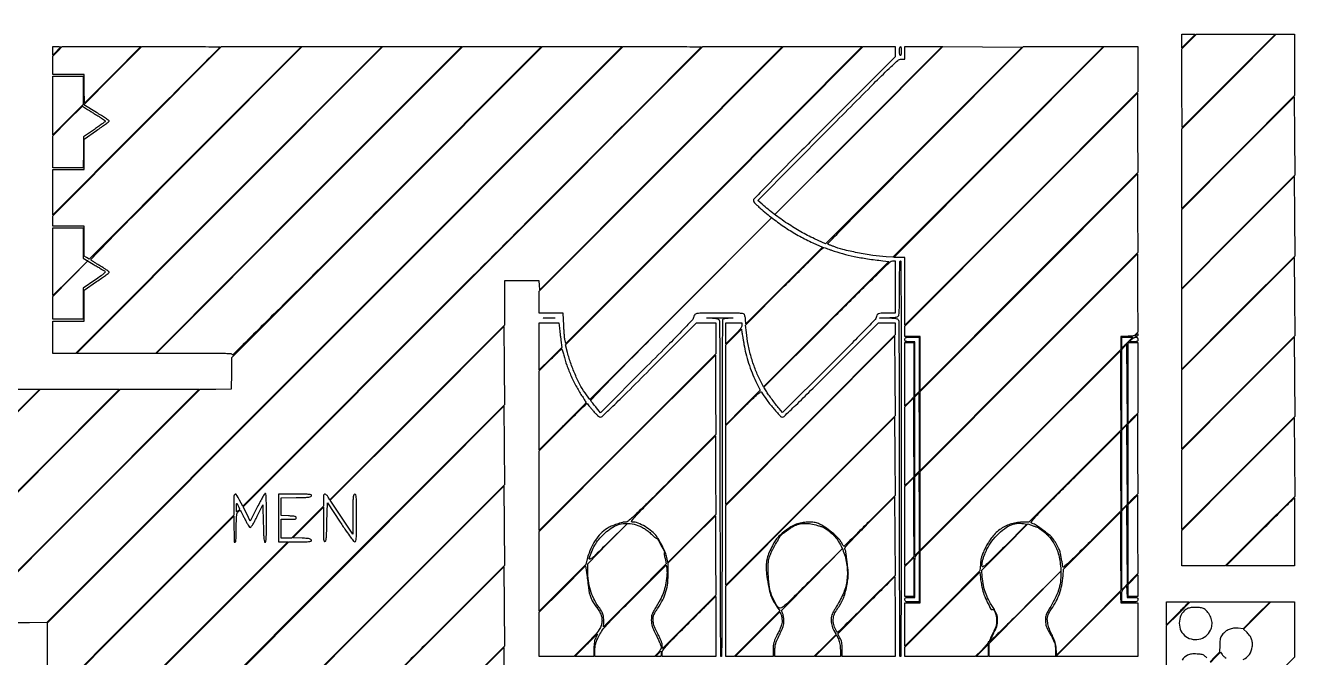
# Model space of a CAD drawing. Extents: x 0 to 1066, y 0 to 761.
# Drawn here: x 656.9 to 777.3, y 435.3 to 494.9 of the extents above; entities that cross this region are included whole.
import ezdxf

# ---------------------------------------------------------------- set-up
doc = ezdxf.new("R2010")
doc.units = 0
doc.header["$MEASUREMENT"] = 0

msp = doc.modelspace()

# ---------------------------------------------------------------- linework, layer by layer
for points in [[(183.390323, 95.266879, 0.000001), (192.989143, 95.254457, 0.000118)], [(329.859243, 95.267872, -0.000023), (352.558836, 95.240684, -0.000004), (375.624384, 95.211821, -0.198594)], [(479.458836, 95.240684, -0.000004), (502.524384, 95.211821, -0.198594)], [(733.258836, 95.240684, -0.000004), (756.324384, 95.211821, -0.198594)], [(289.192229, 95.24091, -0.000004), (312.172908, 95.212432, -0.198597)], [(416.092229, 95.24091, -0.000004), (439.072908, 95.212432, -0.198597)], [(542.992229, 95.24091, -0.000004), (565.972908, 95.212432, -0.198597)], [(606.442229, 95.24091, -0.000004), (629.422908, 95.212432, -0.198597)], [(669.892229, 95.24091, -0.000004), (692.872908, 95.212432, -0.198597)], [(658.9494, 430.995005), (667.745364, 439.790664), (676.541328, 448.586323), (676.564914, 447.362212, 0.002617), (676.593916, 446.178633, 0.583951), (676.674091, 446.136485, 0.247669), (676.75424, 446.27905, 0.002395), (676.780892, 447.501586, -0.002885), (676.799258, 448.307751, -0.024194), (676.827244, 448.670832, -0.057863), (676.878429, 448.879178, -0.120258), (676.97176, 449.016817, -0.01967), (677.038343, 449.072471, -0.031722), (677.099586, 449.113785, -0.033432), (677.14937, 449.13865, -0.315505), (677.17145, 449.133831, -0.066119), (677.191989, 449.104609, -0.000668), (677.309008, 448.879428, -0.00216), (677.442484, 448.618993, -0.001398), (677.59478, 448.31655, 0.010682), (677.761353, 448.000504, 0.019533), (677.912508, 447.751445, 0.016714), (678.04237, 447.568758, 0.233986), (678.112578, 447.534, 0.247915), (678.186948, 447.57329, 0.011462), (678.347719, 447.820937, 0.015319), (678.540477, 448.155842, 0.007415), (678.767379, 448.595119), (679.2957, 449.656237), (679.338, 447.897169, 0.002202), (679.365594, 446.9274, 0.015762), (679.395756, 446.459478, 0.027288), (679.435654, 446.196299, 0.355363), (679.5072, 446.1381, 0.375841), (679.579924, 446.201757, 0.019276), (679.611771, 446.538775, 0.012366), (679.630113, 447.131407, 0.001553), (679.6341, 448.41525, 0.002127), (679.629355, 449.530721, 0.008929), (679.611683, 450.20079, 0.006384), (679.585652, 450.657047, 0.303671), (679.53182, 450.726493, 0.345521), (679.469015, 450.704021, 0.006545), (679.275701, 450.387825, 0.012023), (679.044652, 449.976316, 0.005821), (678.768036, 449.439646), (678.106531, 448.118706), (677.773367, 448.802043), (677.440202, 449.485379), (699.137189, 471.182489), (720.834176, 492.8796), (724.598821, 492.8796), (728.363466, 492.8796), (716.900283, 481.41543), (705.4371, 469.95126), (705.411529, 470.37513), (705.385958, 470.799), (703.740679, 470.799), (702.0954, 470.799), (702.0954, 468.704987), (702.0954, 466.610975), (693.857701, 458.3736), (685.620001, 450.136226), (685.46406, 450.400213, 0.038977), (685.393239, 450.501224, 0.042784), (685.309582, 450.586654, 0.047156), (685.226044, 450.645806, 0.131217), (685.15716, 450.6642, 0.175455), (685.079402, 450.636047, 0.155545), (685.03295, 450.563164, 0.057097), (685.011096, 450.413241, 0.007668), (685.0062, 450.094008), (685.0062, 449.523816), (683.505431, 448.021308), (682.004663, 446.5188), (681.517331, 446.5188), (681.03, 446.5188), (681.03, 447.4071), (681.03, 448.2954), (681.755303, 448.2954, 0.00493), (682.177077, 448.299559, 0.047429), (682.355174, 448.320042, 0.166857), (682.432113, 448.366158, 0.225974), (682.452318, 448.44345, 0.188827), (682.403786, 448.520507, 0.100796), (682.300125, 448.568622, 0.042748), (682.107189, 448.597428, 0.006882), (681.727014, 448.616071), (681.03, 448.640643), (681.03, 449.481176), (681.03, 450.321709), (682.44597, 450.344904, 0.002473), (683.276781, 450.362625, 0.022938), (683.635054, 450.388516, 0.059706), (683.820324, 450.43332, 0.261879), (683.890373, 450.51615, 0.356926), (683.845714, 450.598697, 0.073518), (683.672875, 450.64144, 0.02204), (683.301573, 450.660613, 0.00188), (682.347503, 450.6642), (680.7762, 450.6642), (680.7762, 448.4223), (680.7762, 446.1804), (681.220183, 446.1804), (681.664166, 446.1804), (673.6275, 438.1434), (665.590834, 430.1064)], [(665.675434, 430.1064), (673.7121, 438.1434), (681.748766, 446.1804), (682.833786, 446.1804, 0.002932), (683.481834, 446.1842, 0.031877), (683.742208, 446.203885, 0.116545), (683.857912, 446.248927, 0.297351), (683.890551, 446.32845, 0.211487), (683.835744, 446.407639, 0.085006), (683.710754, 446.457409, 0.035032), (683.475478, 446.490399, 0.005141), (682.994602, 446.5188), (682.126907, 446.5611), (683.566554, 447.998367), (685.0062, 449.435633), (685.0062, 447.801813, 0.001796), (685.009769, 446.808411, 0.021197), (685.028899, 446.422844, 0.069568), (685.071332, 446.242324, 0.362384), (685.15425, 446.196412, 0.283243), (685.239755, 446.274748, 0.043503), (685.28529, 446.511329, 0.018108), (685.315586, 446.962928, 0.00185), (685.3446, 448.034408), (685.3869, 449.843985), (686.605219, 448.012192, 0.00338), (687.176085, 447.166329, 0.010846), (687.572218, 446.613937, 0.008518), (687.867378, 446.234296, 0.22701), (687.979969, 446.1804, 0.340438), (688.071829, 446.251144, 0.047187), (688.113774, 446.504663, 0.016202), (688.132991, 447.020138, 0.001216), (688.1364, 448.4223, 0.001104), (688.133196, 449.872973, 0.01773), (688.113654, 450.362812, 0.062704), (688.066931, 450.592626, 0.3217), (687.9672, 450.6642, 0.300391), (687.869323, 450.599565, 0.078629), (687.821051, 450.4078, 0.021059), (687.801291, 449.99254, 0.001359), (687.798, 448.782199), (687.798, 446.900197), (686.731697, 448.498283), (685.665394, 450.096368), (693.859247, 458.290576), (702.0531, 466.484784), (702.075154, 462.784338), (702.097208, 459.083893), (687.608647, 444.595146), (673.120085, 430.1064)], [(654.465244, 460.5624), (658.230104, 460.5624), (644.567302, 446.898193, -0.000286)], [(375.865972, 145.56135, -0.000139), (375.849221, 127.376659, -0.000232), (375.823742, 112.056445, -0.000003), (375.794083, 98.149601, -0.198357)], [(764.6148, 432.5598), (764.6148, 435.413916), (764.6148, 438.268032), (765.734575, 439.390116), (766.854349, 440.5122), (770.619167, 440.5122), (774.383984, 440.5122), (773.116042, 439.241643), (771.8481, 437.971087), (771.36731, 438.02523, 0.061067), (770.937197, 438.020998, 0.066394), (770.533583, 437.911717, 0.066946), (770.175463, 437.701551, 0.063752), (769.87885, 437.401159, 0.036308), (769.753938, 437.210151, 0.066115), (769.685856, 437.036952, 0.046525), (769.652289, 436.814117, 0.010425), (769.63857, 436.429791), (769.628641, 435.760343), (769.187122, 435.313272), (768.745604, 434.8662)], [(771.857674, 435.067823, 0.121882), (772.435781, 435.558742, 0.127261), (772.706638, 436.25491, 0.047107), (772.71605, 436.651268, 0.06801), (772.644363, 436.993958, 0.06791), (772.483253, 437.305214, 0.04681), (772.225082, 437.607527), (771.891633, 437.93115), (773.180143, 439.221675), (774.468653, 440.5122), (775.590626, 440.5122), (776.7126, 440.5122), (776.7126, 437.911167), (776.7126, 435.310135), (773.561673, 432.158367)], [(768.769831, 434.8017), (769.247788, 435.287109), (769.725744, 435.772519), (769.875057, 435.536695, 0.05129), (769.95748, 435.432001, 0.02261), (770.085815, 435.31096, 0.022094), (770.234659, 435.193819, 0.027645)], [(768.423634, 435.211368, 0.021399), (768.214774, 435.4169, 0.08557), (768.063654, 435.512458, 0.071902), (767.876541, 435.56015, 0.012393), (767.510835, 435.589922, 0.014488), (767.210715, 435.598168, 0.031421), (766.980602, 435.583346, 0.038846), (766.787847, 435.543308, 0.040175), (766.605854, 435.474231, 0.138409), (766.092686, 435.025838, 0.110842)]]:
    msp.add_lwpolyline(points, format="xyb")
for points in [[(409.06215, 749.15415), (40.8618, 749.132981), (40.8618, 380.65769), (40.8618, 12.1824), (501.2973, 12.1824), (961.7328, 12.1824), (961.7328, 380.646631), (961.7328, 749.110861), (961.41555, 749.1633, 0.040886), (961.153339, 749.184871, 0.000002), (934.190609, 749.194398, 0.000089), (904.448031, 749.199508, 0.000054), (869.1804, 749.195529, -0.000029), (813.61687, 749.186499, -0.000004), (696.10453, 749.175037, -0.000004), (556.774728, 749.163736, -0.000004)], [(767.322, 494.040733, -0.194612), (767.315573, 494.024846, -0.000446), (767.135616, 493.83916, -0.002803), (766.930757, 493.630509, -0.001728), (766.6875, 493.3872), (766.053, 492.756935), (766.053, 493.410467), (766.053, 494.064), (766.6875, 494.064, -0.003437), (766.930797, 494.062328, -0.005727), (767.135616, 494.057165, -0.001316), (767.312925, 494.050196, -0.401989)], [(720.7074, 492.858388, -0.198785), (720.701222, 492.843462), (714.349073, 486.485117, -0.000077), (707.361929, 479.493306, -0.000046), (699.062033, 471.191933), (677.416666, 449.54669), (677.104193, 450.105445, 0.015773), (676.790105, 450.627707, 0.440729), (676.649903, 450.651423, 0.222821), (676.558698, 450.47172, 0.007794), (676.5462, 449.669997), (676.5462, 448.675795), (667.7478, 439.8777), (658.9494, 431.079605), (658.9494, 434.801803), (658.9494, 438.524001), (686.127101, 465.701801), (713.304801, 492.8796), (717.006101, 492.8796, -0.000537), (718.425367, 492.878076, -0.000896), (719.620143, 492.873369, -0.000032), (720.698721, 492.867118, -0.412498)], [(660.2184, 492.854914, -0.191648), (660.211864, 492.838488, -0.001345), (660.106569, 492.727727, -0.004906), (659.983635, 492.601605, -0.003089), (659.8377, 492.4566), (659.457, 492.082971), (659.457, 492.481286), (659.457, 492.8796), (659.8377, 492.8796, -0.006079), (659.983674, 492.877825, -0.01011), (660.106569, 492.872349, -0.004047), (660.209231, 492.864857, -0.390701)], [(675.2772, 492.85828, -0.198566), (675.271006, 492.843299, -0.000003), (672.953608, 490.519731, -0.00021), (670.400195, 487.961697, -0.000126), (667.3671, 484.9272), (659.457, 477.017439), (659.457, 479.15342), (659.457, 481.2894), (660.9375, 481.2894), (662.418, 481.2894), (662.418, 482.722615), (662.418, 484.155829), (663.6024, 484.975464, 0.00341), (664.056448, 485.294279, 0.005472), (664.438883, 485.573082, 0.001455), (664.767118, 485.819408, 0.235223), (664.7868, 485.85893, 0.248079), (664.766458, 485.897406, 0.001586), (664.435834, 486.121152, 0.005813), (664.050052, 486.373983, 0.003616), (663.592022, 486.661967), (662.397243, 487.401174), (665.135483, 490.140387), (667.873724, 492.8796), (671.575462, 492.8796, -0.00054), (672.994896, 492.878068, -0.0009), (674.189814, 492.873337, -0.000033), (675.268477, 492.867054, -0.412489)], [(676.0809, 478.413), (661.614486, 463.9464), (660.535743, 463.9464), (659.457, 463.9464), (659.457, 465.4692), (659.457, 466.992), (660.9375, 466.992), (662.418, 466.992), (662.41828, 468.45135), (662.41856, 469.9107), (663.599179, 470.7144, 0.004503), (664.051888, 471.028582, 0.007123), (664.433605, 471.306864, 0.002471), (664.755735, 471.551308, 0.22679), (664.781885, 471.6027, 0.242103), (664.758533, 471.650991, 0.006459), (664.561615, 471.795292, 0.01211), (664.318267, 471.960089, 0.007825), (664.0291, 472.139533, -0.002069), (663.728835, 472.321111, -0.002566), (663.450981, 472.492675, -0.002098), (663.219041, 472.638894, -0.019234), (663.121065, 472.706667, -0.450224), (663.107845, 472.869297, -0.001707), (664.570877, 474.382963, -0.003063), (666.986991, 476.835435, -0.000285), (672.992866, 482.850583), (683.017832, 492.8796), (686.782573, 492.8796), (690.547314, 492.8796)], [(691.012708, 478.285004, -0.000415), (684.981283, 472.263089, -0.00092), (680.371916, 467.685501, -0.000048), (676.446412, 463.80214, -0.592709), (676.391947, 463.818404, 0.334004), (676.303771, 463.895049, 0.008815), (675.754057, 463.924329, 0.007941), (674.831424, 463.942511, 0.000956), (672.79654, 463.9464), (669.228486, 463.9464), (683.6949, 478.413), (698.161314, 492.8796), (701.883715, 492.8796), (705.606116, 492.8796)], [(721.891704, 478.8779), (707.8905, 464.876199), (707.823895, 465.15155, -0.034532), (707.795149, 465.320739, -0.004427), (707.76188, 465.687721, -0.00516), (707.730709, 466.124582, -0.004279), (707.706312, 466.59015), (707.655334, 467.7534), (706.525067, 467.7534), (705.3948, 467.7534), (705.3948, 468.789634), (705.3948, 469.825868), (716.921434, 481.352734), (728.448068, 492.8796), (732.170488, 492.8796), (735.892908, 492.8796)], [(738.981, 492.392949), (738.981, 491.906298), (732.2976, 485.2233, 0.000784), (729.243997, 482.160285, 0.002508), (727.220335, 480.103477, 0.000561), (725.676007, 478.514463, 0.194918), (725.6142, 478.361941, 0.16279), (725.65223, 478.248228, 0.024723), (725.807734, 478.061698, 0.020978), (726.048429, 477.821447, 0.008396), (726.39675, 477.512393, 0.015039), (727.599148, 476.542314, 0.018145), (728.786399, 475.708089, 0.018932), (729.984256, 474.992727, 0.019647), (731.218316, 474.37945), (732.127132, 473.9715), (728.511116, 470.35365), (724.8951, 466.7358), (724.86886, 467.128833, 0.024805), (724.850296, 467.287785, 0.026585), (724.816321, 467.440419, 0.027427), (724.773269, 467.567345, 0.101229), (724.726853, 467.637633, 0.173261), (724.595958, 467.699621, 0.012368), (724.188087, 467.730036, 0.010356), (723.54592, 467.748656, 0.002069), (722.3994, 467.7534, 0.002741), (720.824797, 467.744768, 0.04149), (720.28093, 467.69355, 0.165947), (720.040691, 467.560514, 0.18615), (719.946, 467.314988, -0.191054), (719.876736, 467.140336, -0.002105), (718.981689, 466.197358, -0.004411), (717.699905, 464.881701, -0.001072), (715.559932, 462.73283), (711.173865, 458.347371), (710.798005, 458.799235, -0.001206), (710.645473, 458.983515, -0.001309), (710.497964, 459.163562, -0.001229), (710.372348, 459.318484, -0.006403), (710.304391, 459.404962, -0.368438), (710.314299, 459.592546, -0.002402), (711.544388, 460.877505, -0.003612), (713.604162, 462.977991, -0.00033), (718.767568, 468.161062), (727.3485, 476.7633), (718.749755, 468.185861), (710.15101, 459.608422), (709.849544, 460.021961, -0.031947), (709.332171, 460.836205, -0.020418), (708.832908, 461.840511, -0.019685), (708.393694, 462.936509, -0.021572), (708.056754, 464.031), (707.868914, 464.7501), (721.923212, 478.81485), (735.977509, 492.8796), (737.479255, 492.8796), (738.981, 492.8796)], [(735.51223, 484.94835), (727.6023, 477.0171), (735.555762, 484.949244), (743.509225, 492.881389), (747.251884, 492.859344), (750.994544, 492.8373), (741.709522, 483.556143), (732.4245, 474.274986), (731.367, 474.762944, -0.020302), (730.097708, 475.412359, -0.017291), (728.81374, 476.196198, -0.01713), (727.573547, 477.075839, -0.018793), (726.435443, 478.012793), (726.029986, 478.372983), (732.639764, 485.034091, -0.000347), (736.971454, 489.393368, -0.00576), (738.430378, 490.826151, -0.011455), (739.238007, 491.56645, -0.181716), (739.580571, 491.6952), (739.9116, 491.6952), (739.9116, 492.2874), (739.9116, 492.8796), (741.66688, 492.8796), (743.422161, 492.8796)], [(748.717543, 482.946643), (738.784855, 473.013686), (738.142678, 473.056393, -0.019903), (736.891263, 473.189802, -0.012212), (735.429433, 473.44138, -0.011974), (734.054253, 473.747164, -0.034589), (733.125917, 474.046478, 0.001988), (733.007218, 474.093485, 0.001659), (732.880772, 474.142496, 0.001674), (732.764784, 474.186567, 0.004568), (732.682351, 474.216716, -0.545975), (732.656646, 474.326591, -0.000899), (734.295914, 476.012122, -0.002634), (736.779468, 478.529925, -0.000391), (741.819006, 483.577507), (751.120812, 492.8796), (754.885521, 492.8796), (758.65023, 492.8796)], [(739.5732, 492.4566, -0.01883), (739.567091, 492.29446, -0.03053), (739.548349, 492.157856, -0.031449), (739.521579, 492.057335, -0.322437), (739.4886, 492.0336, -0.322437), (739.455621, 492.057335, -0.031449), (739.428851, 492.157856, -0.03053), (739.410109, 492.29446, -0.01883), (739.404, 492.4566, -0.01883), (739.410109, 492.61874, -0.03053), (739.428851, 492.755344, -0.031449), (739.455621, 492.855865, -0.322437), (739.4886, 492.8796, -0.322437), (739.521579, 492.855865, -0.031449), (739.548349, 492.755344, -0.03053), (739.567091, 492.61874, -0.01883)], [(663.834264, 486.274606, -0.008416), (664.06762, 486.126486, -0.013513), (664.260906, 485.991559, -0.007252), (664.415103, 485.874105, -0.314068), (664.426464, 485.836944, -0.155618), (664.398431, 485.797734, -0.001497), (664.113867, 485.586585, -0.004792), (663.781498, 485.346387, -0.003063), (663.3909, 485.073344), (662.3757, 484.372901), (662.352552, 482.91575), (662.329405, 481.4586), (660.893202, 481.4586), (659.457, 481.4586), (659.457, 482.959343), (659.457, 484.460086), (660.862668, 485.867581), (662.268337, 487.275076), (662.745018, 486.962094, 0.003022), (662.971191, 486.815541, 0.001472), (663.261615, 486.631039, 0.001459), (663.564949, 486.440823, 0.002109)], [(662.3334, 474.365406), (662.3334, 472.940412), (663.28515, 472.362843, -0.000624), (663.660005, 472.134722, -0.000839), (663.998855, 471.927152, -0.000571), (664.282707, 471.752168, -0.009006), (664.378282, 471.690692, -0.389771), (664.39889, 471.605703, -0.084662), (664.295787, 471.476724, -0.02761), (664.029347, 471.264631, -0.00349), (663.426532, 470.843202), (662.3334, 470.090293), (662.3334, 468.625747), (662.3334, 467.1612), (660.8952, 467.1612), (659.457, 467.1612), (659.457, 468.239076), (659.457, 469.316952), (661.12785, 471.009725), (662.7987, 472.702499), (661.12785, 471.053613), (659.457, 469.404727), (659.457, 472.597564), (659.457, 475.7904), (660.8952, 475.7904), (662.3334, 475.7904)], [(732.991128, 473.678753, 0.019226), (734.013187, 473.35803, 0.015457), (735.133847, 473.09006, 0.01386), (736.388989, 472.86674, 0.009602), (737.818692, 472.681048), (738.390683, 472.6179), (732.47537, 466.703755), (726.560058, 460.78961), (726.208887, 461.488054, -0.026092), (725.768037, 462.492167, -0.020981), (725.397448, 463.612035, -0.020665), (725.1163, 464.779597, -0.022895), (724.943797, 465.92723), (724.872801, 466.6113), (728.521386, 470.27025, -0.000762), (729.924601, 471.673167, -0.001256), (731.115645, 472.854383, -0.00009), (732.188101, 473.912278, -0.19709), (732.229363, 473.9292, -0.07796), (732.271964, 473.922517, -0.001607), (732.477631, 473.855631, -0.003726), (732.717671, 473.774726, -0.002494)], [(761.724553, 465.750561, -0.061045), (761.599076, 465.646011, -0.083416), (761.464173, 465.587973, -0.050095), (761.270605, 465.560748, -0.009906), (760.919953, 465.5538), (760.3002, 465.5538), (760.3002, 464.940308), (760.3002, 464.326817), (750.825, 454.8519), (741.3498, 445.376983), (741.3498, 449.099112), (741.3498, 452.82124), (751.60755, 463.079279), (761.8653, 473.337318), (761.88735, 469.64232), (761.9094, 465.947321)], [(738.981, 470.2068), (738.981, 467.7534), (738.213557, 467.7534, 0.014292), (737.681422, 467.738187, 0.085614), (737.41239, 467.675769, 0.164761), (737.266363, 467.546298, 0.095758), (737.190115, 467.322158, -0.158044), (737.109974, 467.156449, -0.001269), (736.083693, 466.090612, -0.00363), (734.732388, 464.71447, -0.001257), (732.7629, 462.74761), (728.3637, 458.376321), (728.034376, 458.757354, -0.011765), (727.722744, 459.13555, -0.007396), (727.375711, 459.591218, -0.007425), (727.04944, 460.047043, -0.014316), (726.804316, 460.423018), (726.604885, 460.748937), (732.560068, 466.704568, -0.000621), (735.820876, 469.957527, -0.004172), (737.455554, 471.557295, -0.002848), (738.519308, 472.569487, -0.19099), (738.748125, 472.6602), (738.981, 472.6602)], [(739.571331, 454.0059, -0.000307), (739.566027, 445.97502, -0.000793), (739.549445, 440.179059, -0.000034), (739.527829, 435.390875, -0.412872), (739.488373, 435.3516, -0.412639), (739.448976, 435.390786, -0.000047), (739.42752, 439.449966, -0.000934), (739.411171, 444.368139, -0.000363), (739.406197, 451.176786, 0.000216), (739.402299, 460.092566, 0.001695), (739.384652, 464.235708, 0.000551), (739.360975, 466.941086, 0.196353), (739.284199, 467.123886, 0.129376), (739.184812, 467.181862, 0.031323), (738.997054, 467.221514, 0.022959), (738.724286, 467.248769, 0.008093), (738.331393, 467.263506), (737.5005, 467.281212), (738.334568, 467.308981, 0.008529), (738.715444, 467.32817, 0.021067), (738.993435, 467.358739, 0.026021), (739.190342, 467.399409, 0.133201), (739.286318, 467.454432, 0.17611), (739.35067, 467.592285, 0.010982), (739.380893, 468.048525, 0.009336), (739.399411, 468.774206, 0.00171), (739.404, 470.116157, -0.002328), (739.409083, 471.207741, -0.005933), (739.425849, 471.99925, -0.001851), (739.448759, 472.62242, -0.402416), (739.488099, 472.6602, -0.412862), (739.529529, 472.618961, -0.000039), (739.550735, 467.947909, -0.00083), (739.566841, 462.199893, -0.000297)], [(706.81185, 467.267882, -0.009864), (706.590393, 467.258366, -0.005804), (706.3254, 467.25529, -0.005804), (706.060407, 467.258366, -0.009864), (705.83895, 467.267882, -0.061613), (705.77989, 467.278979, -0.829596), (705.781184, 467.28944, -0.013058), (705.976568, 467.296586, -0.002611), (706.3254, 467.298407, -0.002611), (706.674232, 467.296586, -0.013058), (706.869616, 467.28944, -0.829596), (706.87091, 467.278979, -0.061613)], [(723.655234, 467.267351, 0.005546), (723.181342, 467.247835, 0.02885), (722.921357, 467.219138, 0.056021), (722.770218, 467.175751, 0.206075), (722.702297, 467.106107, 0.091026), (722.681144, 466.992983, 0.000028), (722.666125, 462.367134, 0.000502), (722.654904, 457.233374, 0.000305), (722.651435, 451.161788, -0.000355), (722.646803, 444.267179, -0.000964), (722.630627, 439.380609, -0.000052), (722.609323, 435.392088, -0.41262), (722.568614, 435.3516, -0.412621), (722.527905, 435.392088, -0.000051), (722.506593, 439.384388, -0.000963), (722.490409, 444.275552, -0.000355), (722.485766, 451.176669, 0.000223), (722.482171, 459.976967, 0.001646), (722.464775, 464.172679, 0.000492), (722.441437, 466.943979, 0.196469), (722.36717, 467.120915, 0.137605), (722.264773, 467.178449, 0.025955), (722.051873, 467.218625, 0.01985), (721.740778, 467.248244, 0.006764), (721.287347, 467.267162, -0.068234), (721.228854, 467.276868, -0.849734), (721.230171, 467.286315, -0.004772), (721.681336, 467.292633, -0.001101), (722.4417, 467.294349, -0.001116), (723.203707, 467.292689, -0.004458), (723.670613, 467.286466, -0.627646), (723.674944, 467.276962, -0.215046)], [(707.295115, 466.33635, 0.002618), (707.320983, 466.102742, 0.001175), (707.3573, 465.79607, 0.001164), (707.397195, 465.472167, 0.001584), (707.434786, 465.180198), (707.523167, 464.510496), (706.458983, 463.446313), (705.3948, 462.382129), (705.3948, 464.602465), (705.3948, 466.8228), (706.319312, 466.8228), (707.243825, 466.8228)], [(722.061, 465.363289), (722.061, 463.903778), (713.7279, 455.571), (705.3948, 447.238222), (705.3948, 451.00336), (705.3948, 454.768497), (707.633473, 457.005975, -0.001507), (708.49431, 457.861181, -0.002518), (709.224381, 458.574891, -0.000256), (709.877366, 459.206197, -0.429364), (709.90566, 459.204977, -0.002311), (709.930753, 459.175896, -0.000032), (710.083128, 458.997631, -0.000089), (710.259666, 458.790996, -0.000059), (710.462747, 458.55315, 0.011038), (710.708293, 458.278037, 0.026942), (710.903961, 458.08975, 0.035282), (711.060343, 457.972885, 0.143789), (711.173013, 457.9398, 0.191975), (711.333889, 458.003932, 0.001553), (712.343801, 458.967223, 0.004014), (713.702997, 460.292888, 0.001132), (715.8006, 462.3813), (720.241496, 466.8228), (721.151248, 466.8228), (722.061, 466.8228)], [(724.5144, 466.588386, -0.120293), (724.476961, 466.435021, -0.043934), (724.356174, 466.245192, -0.026536), (724.136248, 465.988055, -0.006777), (723.753, 465.5961), (722.9916, 464.838228), (722.9916, 465.830514), (722.9916, 466.8228), (723.753, 466.8228), (724.5144, 466.8228)], [(738.981, 466.251582), (738.981, 465.680364), (730.9863, 457.686), (722.9916, 449.691636), (722.9916, 453.414681), (722.9916, 457.137727), (724.645216, 458.786614, -0.002309), (725.520625, 459.651494, -0.013962), (725.989034, 460.085079, -0.02001), (726.281357, 460.320924, -0.448968), (726.376008, 460.301231, 0.028922), (726.832713, 459.603386, 0.015663), (727.468978, 458.798047, 0.008422), (728.120937, 458.049915, 0.210749), (728.364002, 457.940868, 0.194708), (728.500667, 457.995185, 0.000928), (729.612792, 459.06234, 0.003441), (731.015481, 460.432047, 0.001271), (732.9744, 462.3813), (737.415296, 466.8228), (738.198148, 466.8228), (738.981, 466.8228)], [(724.718167, 464.774016, 0.022555), (724.892123, 463.93363, 0.016646), (725.156974, 463.021193, 0.016519), (725.485263, 462.118558, 0.020755), (725.850858, 461.307236), (726.261319, 460.488821), (724.626459, 458.855574), (722.9916, 457.222327), (722.9916, 460.98454), (722.9916, 464.746753), (723.73185, 465.49086), (724.4721, 466.234966), (724.529217, 465.915533, -0.00261), (724.559522, 465.740786, -0.000615), (724.608282, 465.448446, -0.000633), (724.663505, 465.112178, -0.000623)], [(741.2652, 462.903647), (741.2652, 460.338094), (741.0537, 460.1394), (740.8422, 459.940706), (740.8422, 462.493453), (740.8422, 465.0462), (740.3769, 465.0462, -0.008616), (740.089224, 465.051158, -0.098356), (739.97928, 465.076964, -0.221767), (739.928099, 465.136787, -0.067911), (739.9116, 465.2577, -0.093656), (739.934759, 465.380253, -0.227396), (740.00043, 465.441441, -0.071364), (740.147609, 465.465252, -0.004478), (740.5884, 465.4692), (741.2652, 465.4692)], [(760.928105, 464.961738, -0.001963), (760.734509, 464.76718, -0.003171), (760.568057, 464.603302, -0.000572), (760.420312, 464.460004, -0.192959), (760.40595, 464.454138, -0.401986), (760.397363, 464.462265, -0.001697), (760.391013, 464.603148, -0.006509), (760.38632, 464.766973, -0.003905), (760.3848, 464.9616), (760.3848, 465.4692), (760.906955, 465.4692), (761.429109, 465.4692)], [(761.9076, 465.2577, -0.060199), (761.893167, 465.138259, -0.212924), (761.846905, 465.078662, -0.111466), (761.749472, 465.05179, -0.011775), (761.512153, 465.0462), (761.116706, 465.0462), (761.3154, 465.2577, -0.04365), (761.405953, 465.338634, -0.037766), (761.513524, 465.407072, -0.039555), (761.621199, 465.454135, -0.08344), (761.710847, 465.4692, -0.053729), (761.808193, 465.458709, -0.152874), (761.866775, 465.425315, -0.143226), (761.898098, 465.362845, -0.045095)], [(761.9076, 465.6807, -0.107348), (761.897084, 465.632284, -0.099536), (761.86728, 465.591077, -0.095788), (761.822741, 465.563449, -0.091307), (761.770341, 465.5538, -0.035496), (761.701626, 465.558684, -0.304492), (761.679869, 465.578276, -0.217533), (761.686086, 465.612093, -0.020633), (761.7384, 465.6807, -0.013852), (761.781068, 465.729307, -0.019119), (761.822163, 465.770323, -0.016008), (761.85789, 465.801293, -0.172217), (761.875659, 465.8076, -0.294983), (761.888022, 465.799611, -0.044235), (761.898217, 465.770323, -0.037907), (761.905288, 465.729332, -0.023761)], [(707.70287, 463.78114, 0.028253), (707.98665, 462.837195, 0.018544), (708.413748, 461.785059, 0.01839), (708.924773, 460.752249, 0.025118), (709.464204, 459.865407, -0.005796), (709.590567, 459.674668, -0.008445), (709.697123, 459.503428, -0.004776), (709.782645, 459.357527, -0.130898), (709.794, 459.314897, -0.194899), (709.775885, 459.270188, -0.000291), (709.147868, 458.623204, -0.002258), (708.437719, 457.899032, -0.001385), (707.5944, 457.0515), (705.3948, 454.85312), (705.3948, 458.573688), (705.3948, 462.294257), (706.42988, 463.331828, -0.002186), (706.83018, 463.729598, -0.00352), (707.175113, 464.064613, -0.000703), (707.48054, 464.356287, -0.192569), (707.513324, 464.3694, -0.319465), (707.536716, 464.352756, -0.005554), (707.588954, 464.196599, -0.01176), (707.64526, 464.006657, -0.007282)], [(717.937968, 452.167065, -0.000966), (715.740916, 449.978148, -0.005643), (714.569499, 448.841522, -0.004536), (713.79781, 448.122665, -0.187372), (713.589085, 448.0416, 0.064129), (713.241923, 447.99689, 0.018092), (712.718406, 447.839328, 0.018921), (712.189972, 447.636576, 0.040312), (711.803039, 447.432776, 0.057432), (711.199939, 446.944973, 0.046341), (710.673464, 446.298364, 0.044116), (710.251686, 445.530971, 0.041237), (709.959782, 444.68416), (709.791318, 444.0231), (707.593059, 441.823701), (705.3948, 439.624303), (705.3948, 443.388641), (705.3948, 447.15298), (713.70675, 455.465279), (722.0187, 463.777578), (722.040744, 460.035054), (722.062789, 456.29253)], [(755.965652, 452.37855), (751.629316, 448.0416), (751.121408, 448.039532, 0.069843), (749.986116, 447.875454, 0.079234), (748.992363, 447.406245, 0.075372), (748.156688, 446.628165, 0.055841), (747.486227, 445.556496, 0.009776), (747.27346, 445.090025, 0.029281), (747.153397, 444.76094, 0.035283), (747.084809, 444.4553, 0.02019), (747.043345, 444.079315), (746.998231, 443.4309), (743.455199, 439.8777), (739.912166, 436.3245), (739.911883, 438.37605), (739.9116, 440.4276), (740.6307, 440.4276), (741.3498, 440.4276), (741.3498, 442.859709), (741.3498, 445.291818), (750.80385, 454.746178), (760.2579, 464.200539), (760.279944, 460.458019), (760.301989, 456.715499)], [(660.57613, 447.85125), (647.863231, 435.1401), (646.172699, 436.840535), (644.482167, 438.54097), (644.120787, 438.151835, 0.042672), (642.856447, 436.533275, 0.041754), (641.874774, 434.712121, 0.04098), (641.194598, 432.719959, 0.03802), (640.827058, 430.59285), (640.724174, 429.5142), (637.760223, 429.5142), (634.796273, 429.5142), (650.3202, 445.0383), (665.844127, 460.5624), (669.566578, 460.5624), (673.28903, 460.5624)], [(736.59251, 448.148801, -0.000874), (735.672821, 447.231899, -0.001438), (734.891255, 446.459874, -0.000118), (734.188547, 445.770051, -0.196448), (734.15759, 445.7574, -0.24407), (734.132758, 445.770289, -0.007229), (734.064465, 445.870374, -0.012906), (733.986843, 445.994593, -0.008361), (733.903233, 446.141992, 0.055282), (733.708539, 446.420729, 0.027144), (733.405482, 446.730505, 0.020028), (732.970786, 447.09816, 0.008154), (732.351975, 447.564374, 0.0401), (731.955277, 447.807162, 0.053836), (731.561332, 447.956112, 0.050513), (731.125426, 448.02332, 0.030127), (730.600113, 448.019012, 0.037076), (730.026297, 447.936655, 0.049396), (729.525896, 447.773388, 0.044043), (729.0259, 447.498859, 0.02243), (728.4483, 447.073277, 0.021086), (728.02623, 446.701577, 0.043062), (727.735239, 446.370158, 0.037353), (727.480951, 445.964376, 0.01237), (727.168529, 445.3344, 0.034433), (726.950835, 444.767775, 0.045096), (726.836436, 444.225298, 0.041256), (726.815607, 443.634504, 0.022985), (726.882662, 442.917003, 0.010731), (727.054136, 441.858561, 0.034502), (727.231352, 441.167553, 0.044903), (727.47334, 440.610437, 0.03019), (727.842067, 440.022148), (728.101456, 439.658996), (725.949, 437.505298), (723.796544, 435.3516), (723.394072, 435.3516), (722.9916, 435.3516), (722.9916, 438.671983), (722.9916, 441.992366), (730.96515, 449.966279), (738.9387, 457.940192), (738.960754, 454.240197), (738.982807, 450.540202)], [(757.572744, 446.370441, -0.001323), (756.109673, 444.913938, -0.008748), (755.363932, 444.200869, -0.010932), (754.907094, 443.797236, -0.600232), (754.822248, 443.831066, 0.012399), (754.808403, 443.932989, 0.00334), (754.781356, 444.093942, 0.00338), (754.748174, 444.276363, 0.003495), (754.712882, 444.456299, -0.001032), (754.675908, 444.640012, -0.000882), (754.637678, 444.833804, -0.000888), (754.603538, 445.010146, -0.002529), (754.580604, 445.133099, 0.06742), (754.462128, 445.497956, 0.021298), (754.191289, 446.004258, 0.021235), (753.878837, 446.485078, 0.068891), (753.618386, 446.761153, 0.007221), (753.029234, 447.220766, 0.013269), (752.534639, 447.575004, 0.01403), (752.138838, 447.826992, 0.080844), (751.908812, 447.918212, -0.543827), (751.854858, 448.062248, -0.027433), (752.240294, 448.526761, -0.008974), (753.121274, 449.443652, -0.000487), (755.952874, 452.281203), (760.2579, 456.586878), (760.279944, 452.844364), (760.301988, 449.101851)], [(719.8005, 446.50019), (717.538192, 444.236718), (717.433495, 444.697712, 0.038176), (717.298388, 445.135034, 0.018123), (717.062027, 445.675605, 0.018012), (716.777189, 446.216823, 0.027492), (716.488443, 446.661953, 0.061076), (716.025348, 447.156647, 0.039848), (715.386625, 447.609486, 0.040415), (714.717664, 447.937831, 0.094151), (714.171473, 448.0416, -0.6279), (714.11799, 448.152479, -0.019631), (714.544945, 448.648016, -0.008099), (715.456245, 449.594154, -0.000618), (717.95823, 452.102759), (722.0187, 456.163918), (722.040754, 452.46379), (722.062807, 448.763662)], [(695.180438, 437.023537, -0.000694), (691.851143, 433.703283, -0.002703), (689.777407, 431.663088, -0.000762), (688.244469, 430.175705, -0.1946), (688.073143, 430.1064, 0.056732), (687.982508, 430.096083, 0.141385), (687.924769, 430.063968, 0.140644), (687.892832, 430.005901, 0.055905), (687.8826, 429.91467, -0.157314), (687.840066, 429.782826, -0.018244), (687.647111, 429.534527, -0.016424), (687.350295, 429.202827, -0.006005), (686.9097, 428.7528), (685.9368, 427.78266), (685.9368, 428.94453), (685.9368, 430.1064), (683.335476, 430.1064), (680.734152, 430.1064), (691.393626, 440.766154), (702.0531, 451.425907), (702.075144, 447.68329), (702.097189, 443.940673)], [(736.296349, 440.323242, -0.000983), (735.262271, 439.292844, -0.001614), (734.382471, 438.425236, -0.000149), (733.592546, 437.65173, -0.196107), (733.553493, 437.6358, -0.24259), (733.523767, 437.651124, -0.012634), (733.461741, 437.743051, -0.017668), (733.392164, 437.860999, -0.011698), (733.320347, 438.00091, -0.069318), (733.162589, 438.489319, -0.081853), (733.157415, 438.974338, -0.075471), (733.31122, 439.465747, -0.049018), (733.623865, 439.973466, 0.039485), (733.905615, 440.412097, 0.032514), (734.136065, 440.918534, 0.029184), (734.319533, 441.503994, 0.020453), (734.459865, 442.180865, 0.007634), (734.543325, 442.739667, 0.026606), (734.572394, 443.103197, 0.029946), (734.561002, 443.445368, 0.011699), (734.505997, 443.915165, -0.001729), (734.461546, 444.238805, -0.001736), (734.419395, 444.562321, -0.001694), (734.384568, 444.844723, -0.00695), (734.366416, 445.01628, 0.019732), (734.349021, 445.148332, 0.017723), (734.3208, 445.283469, 0.018069), (734.286788, 445.402892, 0.051923), (734.251899, 445.48158, -0.310505), (734.263749, 445.627487, -0.013233), (734.618481, 446.040495, -0.010585), (735.241858, 446.699966, -0.00151), (736.552558, 448.021035), (738.9387, 450.411571), (738.960754, 446.711127), (738.982807, 443.010684)], [(776.7126, 447.111), (776.7126, 443.8962), (773.477067, 443.8962), (770.241535, 443.8962), (773.4555, 447.111, -0.000314), (774.689408, 448.343678, -0.000522), (775.731698, 449.381452, -0.000016), (776.675926, 450.319572, -0.198061), (776.691033, 450.3258, -0.412198), (776.699905, 450.316988, -0.000044), (776.706265, 449.381452, -0.001049), (776.71105, 448.343717, -0.000629)], [(676.997602, 449.511221, -0.016542), (677.073875, 449.347997, -0.120559), (677.087887, 449.263378, -0.157159), (677.058996, 449.192617, -0.033971), (676.966061, 449.096259, -0.03336), (676.863633, 449.015298, -0.442774), (676.821891, 449.025137, -0.12287), (676.802481, 449.097768, -0.004157), (676.8, 449.396188, -0.002788), (676.801922, 449.740925, -0.264003), (676.826048, 449.78235, -0.425878), (676.862194, 449.772033, -0.004328)], [(714.7008, 447.726965, -0.03491), (715.049016, 447.575868, -0.027803), (715.401487, 447.367079, -0.026924), (715.740831, 447.112196, -0.027145), (716.049846, 446.822977, 0.01599), (716.168867, 446.706494, 0.020816), (716.285382, 446.608152, 0.018971), (716.386964, 446.535409, 0.146922), (716.442268, 446.5188, -0.268812), (716.550147, 446.456284, -0.004947), (716.884448, 445.859316, -0.004575), (717.20882, 445.253287, -0.327977), (717.192621, 445.147221, 0.226282), (717.180149, 445.112001, 0.008335), (717.197732, 444.967889, 0.013729), (717.226767, 444.794096, 0.009049), (717.269229, 444.595935), (717.387999, 444.086811), (714.41585, 441.115438), (711.4437, 438.144064), (711.473975, 438.58097, 0.040417), (711.4692, 438.992431, 0.058515), (711.393748, 439.34766, 0.052896), (711.230923, 439.700937, 0.026492), (710.956788, 440.109884, -0.047878), (710.529746, 440.809806, -0.041205), (710.218097, 441.61382, -0.038815), (710.028086, 442.506036, -0.032818), (709.963839, 443.468896), (709.9632, 444.099091), (711.84468, 446.006896), (713.72616, 447.9147), (711.882204, 446.0958, -0.001573), (710.529927, 444.770266, -0.069709), (710.211676, 444.536724, -0.670931), (710.117362, 444.614251, -0.020191), (710.349099, 445.270407, -0.038383), (710.633245, 445.848852, -0.036699), (711.006254, 446.386319, -0.034676), (711.474962, 446.890062, -0.027462), (712.045357, 447.367752, -0.060566), (712.649046, 447.71443, -0.066558), (713.299389, 447.892583, -0.064964), (713.987091, 447.895823, -0.053695)], [(719.545044, 438.629818), (717.0273, 436.110107), (717.001366, 436.448306, 0.055939), (716.966295, 436.632358, 0.020053), (716.87708, 436.884436, 0.018154), (716.748339, 437.175405, 0.013619), (716.586544, 437.486103, -0.025144), (716.340091, 437.98723, -0.041541), (716.190131, 438.434127, -0.049749), (716.133538, 438.831966, -0.072072), (716.169624, 439.1845, -0.056474), (716.211359, 439.295807, -0.010631), (716.314334, 439.48756, -0.011245), (716.445092, 439.707402, -0.010091), (716.590258, 439.929338, 0.033123), (717.054091, 440.715189, 0.045316), (717.355973, 441.478943, 0.043653), (717.522533, 442.306583, 0.027843), (717.5772, 443.287512), (717.5772, 444.191125), (719.79795, 446.413089), (722.0187, 448.635053), (722.040744, 444.892291), (722.062788, 441.149529)], [(731.6631, 447.721242, 0.003411), (731.829754, 447.668128, 0.004674), (731.980484, 447.622761, 0.003072), (732.107433, 447.586685, 0.054071), (732.149555, 447.579772, -0.130749), (732.191524, 447.566111, -0.003594), (732.353365, 447.45964, -0.007183), (732.542264, 447.329451, -0.004839), (732.754271, 447.175688, -0.086127), (733.569524, 446.321026, -0.063294), (734.156089, 445.147618, -0.060079), (734.453738, 443.798344, -0.061277), (734.419028, 442.426246, -0.034287), (734.290383, 441.840627, -0.029696), (734.078105, 441.248377, -0.02514), (733.76198, 440.60026, -0.013912), (733.315304, 439.841214, 0.017969), (733.182976, 439.612116, 0.019423), (733.071078, 439.379883, 0.019758), (732.990859, 439.173465, 0.074675), (732.965829, 439.037514, 0.017031), (732.966253, 438.635047, 0.039005), (733.000456, 438.33388, 0.046676), (733.075647, 438.076605, 0.036995), (733.202116, 437.815848), (733.416607, 437.445996), (732.371923, 436.398798), (731.327239, 435.3516), (729.48592, 435.3516), (727.6446, 435.3516), (727.6446, 435.93846, -0.022499), (727.660775, 436.297745, -0.048419), (727.712168, 436.569747, -0.035392), (727.825135, 436.875176, -0.007454), (728.0676, 437.39031, 0.00782), (728.294501, 437.873294, 0.029984), (728.412583, 438.183612, 0.043606), (728.469417, 438.442019, 0.034365), (728.486784, 438.7281, 0.020475), (728.476992, 438.92773, 0.017537), (728.450744, 439.136569, 0.017895), (728.413406, 439.324737, 0.047261), (728.369453, 439.4547), (728.255938, 439.7085), (731.143919, 442.6272), (734.0319, 445.5459), (731.140969, 442.676583, -0.000755), (729.222209, 440.777914, -0.013672), (728.591545, 440.188876, -0.04447), (728.250123, 439.937285, -0.289238), (728.046338, 439.940736, -0.110715), (727.803142, 440.191426, -0.026199), (727.523398, 440.706787, -0.027436), (727.277657, 441.30451, -0.037715), (727.128456, 441.8658, -0.020179), (727.082915, 442.179734, -0.008051), (727.044867, 442.612921, -0.007952), (727.018759, 443.081994, -0.009925), (727.0101, 443.51819, -0.006119), (727.017889, 444.154641, -0.037207), (727.050376, 444.482213, -0.048809), (727.128298, 444.762923, -0.015067), (727.298774, 445.16789, -0.008032), (727.425847, 445.434591, -0.006723), (727.568988, 445.713511, -0.006794), (727.70676, 445.964991, -0.018429), (727.813281, 446.1381, 0.007736), (727.903411, 446.277788, 0.008175), (727.987487, 446.417672, 0.007875), (728.05601, 446.540436, 0.036395), (728.089197, 446.614634, -0.129717), (728.198819, 446.772885, -0.009441), (728.612192, 447.11274, -0.014212), (729.051131, 447.440095, -0.034368), (729.397301, 447.64933, -0.059343), (729.895761, 447.834913, -0.05158), (730.448324, 447.909851, -0.047987), (731.042171, 447.87169, -0.038839)], [(752.331661, 447.584439, -0.089935), (752.398791, 447.559635, -0.007235), (752.560363, 447.461065, -0.00958), (752.750404, 447.33617, -0.007208), (752.954683, 447.19187, -0.034821), (753.295422, 446.905434, -0.032346), (753.602222, 446.567729, -0.029232), (753.88894, 446.161286, -0.019669), (754.169583, 445.667224, -0.049547), (754.349154, 445.215326, -0.020979), (754.502663, 444.580536, -0.020701), (754.609446, 443.892277, -0.027718), (754.645494, 443.2617, -0.032407), (754.589136, 442.36986, -0.046697), (754.415744, 441.598914, -0.041324), (754.083821, 440.80757, -0.019306), (753.532622, 439.841214, 0.018118), (753.402004, 439.613475, 0.019028), (753.290487, 439.380513, 0.019151), (753.209893, 439.172785, 0.07446), (753.184836, 439.037514, 0.015012), (753.18328, 438.691475, 0.032717), (753.207373, 438.427271, 0.040593), (753.260527, 438.207674, 0.042218), (753.34798, 438.002555, 0.000115), (753.423208, 437.86071, 0.000032), (753.541403, 437.638005, 0.000032), (753.675281, 437.38583, 0.000034), (753.80715, 437.137517, -0.013464), (753.982007, 436.785764, -0.043578), (754.070704, 436.540728, -0.047194), (754.11192, 436.294547, -0.017893), (754.1244, 435.945912), (754.1244, 435.3516), (750.9942, 435.3516), (747.864, 435.3516), (747.864, 435.964563), (747.864, 436.577526), (751.26915, 440.00421), (754.6743, 443.430895), (751.31145, 440.089599, -0.000903), (750.021841, 438.812875, -0.001528), (748.936437, 437.748715, -0.000133), (747.967251, 436.804792, -0.663319), (747.9486, 436.812665, -0.107962), (747.958422, 436.857623, -0.002334), (748.053708, 437.062758, -0.005243), (748.169296, 437.302042, -0.003501), (748.306414, 437.573663, 0.010478), (748.501016, 437.97291, 0.037385), (748.600503, 438.238957, 0.047477), (748.646901, 438.482539, 0.02541), (748.659937, 438.788835, 0.024604), (748.641845, 439.103288, 0.058831), (748.58996, 439.330821, 0.044831), (748.477874, 439.574367, 0.009637), (748.238673, 439.973235, -0.018961), (747.795723, 440.744083, -0.036332), (747.51083, 441.397764, -0.038134), (747.331976, 442.064337, -0.023314), (747.218854, 442.87119), (747.161475, 443.488563), (749.34405, 445.67235), (751.526625, 447.856136), (751.873762, 447.730053, 0.004773), (752.014787, 447.680351, 0.005352), (752.151464, 447.63527, 0.004938), (752.268552, 447.599305, 0.028406)], [(751.101157, 447.888675), (751.419615, 447.8301), (749.303407, 445.715735, -0.000947), (747.920121, 444.338876, -0.017771), (747.469362, 443.922609, -0.122312), (747.276771, 443.825582, -0.481718), (747.187672, 443.896835, -0.04251), (747.215722, 444.220055, -0.030198), (747.299376, 444.574277, -0.024597), (747.444793, 444.983445, -0.01294), (747.663172, 445.477041, -0.053494), (748.122254, 446.226996, -0.038468), (748.779817, 446.957222, -0.039357), (749.501445, 447.543331, -0.085133), (750.1482, 447.842775, -0.01168), (750.441583, 447.914693, -0.042251), (750.632023, 447.94009, -0.044048), (750.820009, 447.932583, -0.013488)], [(757.276654, 438.545338), (754.2513, 435.518299), (754.203282, 436.090599, 0.025172), (754.160453, 436.408202, 0.029518), (754.087225, 436.7031, 0.025094), (753.969339, 437.023474, 0.011882), (753.787194, 437.4243, -0.02188), (753.556788, 437.95948, -0.035753), (753.414976, 438.432441, -0.04298), (753.359746, 438.842365, -0.073614), (753.393764, 439.185055, -0.052688), (753.433206, 439.292711, -0.01229), (753.522342, 439.463492, -0.012541), (753.635266, 439.655914, -0.012007), (753.759284, 439.845293, 0.029592), (754.197098, 440.568053, 0.037866), (754.507044, 441.281613, 0.036387), (754.714278, 442.05645, 0.024347), (754.842314, 442.9656), (754.900358, 443.6001), (757.579129, 446.286674), (760.2579, 448.973249), (760.279954, 445.272813), (760.302008, 441.572377)], [(741.2652, 442.8387), (741.2652, 440.5122), (740.5884, 440.5122, -0.004478), (740.147609, 440.516148, -0.071364), (740.00043, 440.539959, -0.227396), (739.934759, 440.601147, -0.093656), (739.9116, 440.7237, -0.067911), (739.928099, 440.844613, -0.221767), (739.97928, 440.904436, -0.098356), (740.089224, 440.930242, -0.008616), (740.3769, 440.9352), (740.8422, 440.9352), (740.8422, 442.854397, -0.001593), (740.846092, 444.076057, -0.020098), (740.867535, 444.536233, -0.057969), (740.919726, 444.790352, -0.109388), (741.026147, 444.969397, -0.006974), (741.098633, 445.04443, -0.010459), (741.164153, 445.107683, -0.005704), (741.220575, 445.158734, -0.183019), (741.237647, 445.1652, -0.410588), (741.248959, 445.154027, -0.000138), (741.257106, 444.481791, -0.001851), (741.26322, 443.730797, -0.00111)], [(740.7576, 442.8387), (740.7576, 441.0198), (740.3346, 441.0198), (739.9116, 441.0198), (739.9116, 442.433944), (739.9116, 443.848088), (740.31027, 444.252844, -0.002854), (740.464851, 444.408004, -0.004549), (740.598977, 444.538703, -0.001161), (740.717004, 444.651115, -0.191987), (740.73327, 444.6576, -0.410095), (740.743253, 444.647757, -0.000176), (740.750453, 444.123298, -0.002091), (740.755852, 443.536158, -0.001253)], [(710.086222, 441.5274, 0.050389), (710.157086, 441.192989, 0.030613), (710.303656, 440.815897, 0.028547), (710.510853, 440.426506, 0.026669), (710.765415, 440.053938, -0.022042), (711.024057, 439.682814, -0.042135), (711.19182, 439.360849, -0.049849), (711.285247, 439.055058, -0.049265), (711.3168, 438.7356, -0.075397), (711.250078, 438.295643, -0.072603), (711.055665, 437.888998, -0.040328), (710.657339, 437.387802, -0.007864), (709.855307, 436.55715), (708.654089, 435.3516), (707.024444, 435.3516), (705.3948, 435.3516), (705.3948, 437.444851), (705.3948, 439.538102), (707.572235, 441.716746), (709.74967, 443.89539), (709.901876, 442.859445, -0.000975), (709.962506, 442.441114, -0.001115), (710.018813, 442.040829, -0.001006), (710.065152, 441.700959, -0.006344)], [(717.439439, 442.9233, -0.024363), (717.313054, 442.092871, -0.037993), (717.116173, 441.396946, -0.034719), (716.802211, 440.695896, -0.016626), (716.308622, 439.841214, 0.013746), (716.121309, 439.521142, 0.048198), (716.027137, 439.301876, 0.055202), (715.983271, 439.084423, 0.022194), (715.9698, 438.781098, 0.029829), (715.988778, 438.463271, 0.04964), (716.04687, 438.201625, 0.033138), (716.171951, 437.892, 0.00685), (716.4351, 437.36601, -0.009882), (716.613272, 437.004412, -0.01232), (716.763718, 436.661473, -0.010622), (716.87592, 436.37006, -0.086789), (716.9004, 436.230093, -0.077928), (716.880947, 436.106036, -0.050224), (716.82263, 435.972391, -0.041248), (716.725251, 435.828285, -0.024201), (716.587131, 435.672417), (716.273861, 435.3516), (713.456931, 435.3516), (710.64, 435.3516), (710.64, 435.910184, -0.023069), (710.655068, 436.236599, -0.041616), (710.701773, 436.500075, -0.033908), (710.798526, 436.785882, -0.010581), (710.981312, 437.200334, -0.03866), (711.279523, 437.728725, -0.034763), (711.665293, 438.225178, -0.012722), (712.368024, 438.971187, -0.000943), (714.344162, 440.957373), (717.3657, 443.982845), (717.424286, 443.664573, -0.02738), (717.443736, 443.512599, -0.013026), (717.452904, 443.315536, -0.012869), (717.451807, 443.108518, -0.017823)], [(747.198657, 441.8235, 0.041032), (747.378106, 441.206509, 0.022482), (747.692145, 440.483995, 0.013685), (748.034828, 439.829506, 0.427121), (748.19436, 439.788131, -0.410702), (748.310725, 439.761397, -0.050976), (748.439065, 439.504761, -0.043748), (748.539561, 439.147774, -0.04472), (748.575431, 438.781386, -0.026273), (748.562045, 438.479589, -0.047241), (748.514971, 438.236486, -0.036835), (748.414541, 437.969119, -0.010379), (748.219191, 437.568516, 0.011179), (748.085287, 437.292802, 0.016625), (747.981668, 437.045316, 0.011734), (747.908836, 436.839288, 0.220971), (747.916748, 436.772894, -0.033572), (747.935816, 436.736838, -0.333986), (747.932226, 436.721174, -0.292192), (747.915098, 436.718896, -0.02932), (747.877071, 436.739421, 0.085884), (747.839414, 436.754559, 0.169306), (747.807805, 436.750602, 0.180707), (747.786865, 436.72827, 0.099249), (747.7794, 436.691032, -0.169288), (747.756205, 436.624489, -0.007572), (747.59985, 436.433469, -0.012011), (747.402361, 436.210603, -0.008233), (747.168167, 435.966939), (746.556935, 435.3516), (743.234267, 435.3516), (739.9116, 435.3516), (739.9116, 435.795377), (739.9116, 436.239153), (743.44365, 439.772489), (746.9757, 443.305824), (747.035462, 442.818462, 0.006485), (747.065779, 442.595228, 0.003655), (747.108052, 442.325155, 0.003647), (747.154699, 442.053196, 0.005964)], [(761.9076, 442.035), (761.9076, 441.0198), (761.4423, 441.0198), (760.977, 441.0198), (760.977, 441.58819), (760.977, 442.156579), (761.41826, 442.60339, -0.002549), (761.589152, 442.774676, -0.004081), (761.736962, 442.918949, -0.000938), (761.867395, 443.043731, -0.192677), (761.88356, 443.0502, -0.406654), (761.893385, 443.040626, -0.000551), (761.900538, 442.751985, -0.0037), (761.905872, 442.424277, -0.002219)], [(738.981, 439.1163), (738.981, 435.3516), (736.4853, 435.3516), (733.9896, 435.3516), (733.985777, 436.04955, 0.011799), (733.974816, 436.426448, 0.034025), (733.943363, 436.685781, 0.043332), (733.882481, 436.901293, 0.03158), (733.779766, 437.1282), (733.577577, 437.5089), (736.257643, 440.19495, -0.000378), (737.286832, 441.224878, -0.000627), (738.156798, 442.091973, -0.000022), (738.944216, 442.874756, -0.198134), (738.959354, 442.881, -0.412492), (738.968263, 442.872144, -0.000033), (738.974642, 441.775119, -0.000899), (738.979445, 440.559877, -0.000539)], [(761.403865, 440.9352, -0.007446), (761.719316, 440.930502, -0.092192), (761.836077, 440.90517, -0.224731), (761.889926, 440.845138, -0.072388), (761.9076, 440.7237, -0.104331), (761.881707, 440.600961, -0.224677), (761.81031, 440.539225, -0.064117), (761.64834, 440.515923, -0.003707), (761.1462, 440.5122), (760.3848, 440.5122), (760.3848, 441.036321, -0.014551), (760.393457, 441.333735, -0.059096), (760.425161, 441.511745, -0.078467), (760.492675, 441.651182, -0.03883), (760.61745, 441.803863), (760.8501, 442.047285), (760.875115, 441.491243), (760.900131, 440.9352)], [(722.061, 438.1857), (722.061, 435.3516), (719.523, 435.3516), (716.985, 435.3516), (716.985, 435.66833, -0.145995), (717.064289, 435.93409, -0.036564), (717.342281, 436.297518, -0.013686), (717.922036, 436.91556, -0.001094), (719.501321, 438.50243, -0.000404), (720.467725, 439.467677, -0.000669), (721.284841, 440.280323, -0.000026), (722.02416, 441.013557, -0.197826), (722.039321, 441.0198, -0.411907), (722.048236, 441.010955, -0.000058), (722.054632, 440.187283, -0.001196), (722.059442, 439.272438, -0.000717)], [(728.317584, 438.722109, -0.046872), (728.297582, 438.484539, -0.037149), (728.233324, 438.234899, -0.02591), (728.110148, 437.924715, -0.008581), (727.8984, 437.482961, 0.007453), (727.648164, 436.96392, 0.039368), (727.538243, 436.667978, 0.051176), (727.489852, 436.393767, 0.018106), (727.4754, 435.994802), (727.4754, 435.3516), (725.678285, 435.3516), (723.881169, 435.3516), (725.995535, 437.468393), (728.1099, 439.585186), (728.211834, 439.350743, -0.043), (728.251295, 439.233317, -0.017897), (728.284946, 439.069374, -0.017551), (728.308654, 438.890215, -0.0217)], [(766.7298, 440.48978, -0.196335), (766.723463, 440.474265, -0.000152), (766.419159, 440.164052, -0.001633), (766.077758, 439.818498, -0.000995), (765.6723, 439.4124), (764.6148, 438.357439), (764.6148, 439.43482), (764.6148, 440.5122), (765.6723, 440.5122, -0.001987), (766.077798, 440.510589, -0.003313), (766.419159, 440.505614, -0.000442), (766.720837, 440.498952, -0.407503)], [(766.573225, 439.865589, 0.138399), (766.068713, 439.399748, 0.111165), (765.829232, 438.697739, 0.108875), (765.911634, 437.948624, 0.128101), (766.302559, 437.353596, 0.1187), (766.936014, 437.008839, 0.114486), (767.665942, 436.983908, 0.115683), (768.326475, 437.282201, 0.123117), (768.76755, 437.837479, 0.079115), (768.901179, 438.32339, 0.083531), (768.873388, 438.817316, 0.080775), (768.683038, 439.288301, 0.067886), (768.343815, 439.707061, 0.036511), (768.172644, 439.845875, 0.07569), (768.018649, 439.921657, 0.054481), (767.818462, 439.961688, 0.011805), (767.465997, 439.984595, 0.013834), (767.163142, 439.988722, 0.029629), (766.930105, 439.971615, 0.037512), (766.740351, 439.931665, 0.04704)], [(710.726319, 437.13157, 0.039959), (710.643174, 436.930367, 0.037956), (710.591361, 436.715023, 0.028848), (710.563768, 436.446925, 0.011221), (710.5554, 436.07407), (710.5554, 435.3516), (709.64722, 435.3516), (708.739039, 435.3516), (709.794, 436.4091, -0.001071), (710.200218, 436.814555, -0.001756), (710.546157, 437.155959, -0.000176), (710.856417, 437.459795, -0.196104), (710.8731, 437.4666, -0.53599), (710.878598, 437.458331, -0.003907), (710.83994, 437.368185, -0.00934), (710.790148, 437.260072, -0.005366)], [(733.819311, 435.96495), (733.8204, 435.3516), (732.616172, 435.3516), (731.411945, 435.3516), (732.425822, 436.369654), (733.4397, 437.387709), (733.628961, 436.983004, -0.029556), (733.718641, 436.757391, -0.033615), (733.776636, 436.532188, -0.029649), (733.808631, 436.278707, -0.016128)], [(716.9004, 435.6054, -0.031162), (716.891375, 435.460742, -0.174494), (716.856781, 435.392658, -0.163634), (716.785346, 435.35983, -0.026602), (716.630772, 435.3516), (716.361144, 435.3516), (716.6043, 435.6054, -0.005081), (716.699408, 435.702673, -0.007831), (716.783805, 435.784646, -0.003317), (716.856965, 435.852602, -0.187632), (716.873928, 435.8592, -0.37258), (716.884463, 435.850084, -0.01007), (716.892624, 435.784646, -0.016197), (716.898495, 435.70271, -0.009786)], [(747.7794, 435.9015), (747.7794, 435.3516), (747.210794, 435.3516), (746.642188, 435.3516), (747.1872, 435.9015, -0.002026), (747.397843, 436.112316, -0.003271), (747.579046, 436.289867, -0.000605), (747.739786, 436.444943, -0.193942), (747.755806, 436.4514, -0.399625), (747.765381, 436.442293, -0.001796), (747.772469, 436.289867, -0.006699), (747.777704, 436.112356, -0.004021)]]:
    msp.add_lwpolyline(points, format="xyb", close=True)
for points in [[(770.494195, 489.664467), (766.0953, 485.264933), (766.073247, 488.963842), (766.051194, 492.662751), (766.748179, 493.363375), (767.445164, 494.064), (771.169127, 494.064), (774.89309, 494.064)], [(776.7126, 491.166198), (776.7126, 488.268396), (771.3828, 482.9391), (766.053, 477.609804), (766.053, 481.373955), (766.053, 485.138107), (770.515351, 489.601053), (774.977701, 494.064), (775.845151, 494.064), (776.7126, 494.064)], [(686.065424, 465.724724), (658.910646, 438.569848), (657.259173, 438.546974), (655.6077, 438.5241), (655.584824, 436.871986), (655.561948, 435.219871), (653.617648, 433.276949), (651.673348, 431.334028), (649.791395, 433.21598), (647.909443, 435.097932), (660.639592, 447.828292), (673.369741, 460.558652), (674.852221, 460.581676), (676.3347, 460.6047), (676.357273, 462.0852), (676.379845, 463.5657), (691.035281, 478.22265), (705.690717, 492.8796), (709.455459, 492.8796), (713.220201, 492.8796)], [(665.124696, 490.214036), (662.4603, 487.548471), (662.437054, 488.902736), (662.413809, 490.257), (660.935404, 490.257), (659.457, 490.257), (659.457, 491.12149), (659.457, 491.985979), (659.89826, 492.43279), (660.33952, 492.8796), (664.064306, 492.8796), (667.789093, 492.8796)], [(672.913198, 482.859298), (662.893163, 472.838995), (662.655581, 472.979338), (662.418, 473.119681), (662.418, 474.53964), (662.418, 475.9596), (660.9375, 475.9596), (659.457, 475.9596), (659.457, 476.445883), (659.457, 476.932166), (667.430382, 484.905883), (675.403764, 492.8796), (679.168498, 492.8796), (682.933232, 492.8796)], [(683.6103, 478.413), (669.143886, 463.9464), (665.421486, 463.9464), (661.699086, 463.9464), (676.1655, 478.413), (690.631914, 492.8796), (694.354314, 492.8796), (698.076714, 492.8796)], [(761.9076, 490.743328), (761.9076, 488.607056), (750.9096, 477.6093), (739.9116, 466.611544), (739.9116, 469.805072), (739.9116, 472.9986), (739.382985, 472.9986), (738.85437, 472.9986), (748.7946, 482.9391), (758.73483, 492.8796), (760.321215, 492.8796), (761.9076, 492.8796)], [(662.3334, 488.754417), (662.3334, 487.421033), (660.8952, 485.9847), (659.457, 484.548367), (659.457, 487.318083), (659.457, 490.0878), (660.8952, 490.0878), (662.3334, 490.0878)], [(751.629595, 470.715381), (741.3498, 460.435587), (741.3498, 462.994693), (741.3498, 465.5538), (740.6307, 465.5538), (739.9116, 465.5538), (739.9116, 466.040128), (739.9116, 466.526457), (750.88845, 477.503578), (761.8653, 488.4807), (761.887345, 484.737938), (761.909389, 480.995176)], [(771.383704, 475.410771), (766.053, 470.080067), (766.053, 473.802134), (766.053, 477.5242), (771.36165, 482.83338), (776.6703, 488.14256), (776.692354, 484.442018), (776.714408, 480.741475)], [(751.629604, 463.185991), (741.3498, 452.906187), (741.3498, 456.628413), (741.3498, 460.35064), (751.60755, 470.608679), (761.8653, 480.866718), (761.887354, 477.166256), (761.909408, 473.465795)], [(771.383694, 467.796762), (766.053, 462.466067), (766.053, 466.230434), (766.053, 469.9948), (771.36165, 475.30398), (776.6703, 480.613159), (776.692344, 476.870308), (776.714389, 473.127456)], [(771.383704, 460.267371), (766.053, 454.936667), (766.053, 458.658734), (766.053, 462.3808), (771.36165, 467.68998), (776.6703, 472.99916), (776.692354, 469.298618), (776.714408, 465.598075)], [(730.987194, 450.073006), (722.9916, 442.077412), (722.9916, 445.841889), (722.9916, 449.606366), (730.96515, 457.580279), (738.9387, 465.554191), (738.960744, 461.811396), (738.982789, 458.068601)], [(740.7576, 462.39927), (740.7576, 459.836939), (740.3346, 459.4203), (739.9116, 459.003661), (739.9116, 461.98263), (739.9116, 464.9616), (740.3346, 464.9616), (740.7576, 464.9616)], [(760.639493, 457.055647), (760.3848, 456.800954), (760.3848, 460.559398), (760.3848, 464.317842), (760.61745, 464.560705), (760.8501, 464.803568), (760.872143, 461.056954), (760.894187, 457.310341)], [(761.9076, 461.63816), (761.9076, 458.31472), (761.4423, 457.8552), (760.977, 457.39568), (760.977, 461.17864), (760.977, 464.9616), (761.4423, 464.9616), (761.9076, 464.9616)], [(771.383694, 452.653362), (766.053, 447.322667), (766.053, 451.087034), (766.053, 454.8514), (771.36165, 460.16058), (776.6703, 465.469759), (776.692344, 461.726908), (776.714389, 457.984056)], [(650.2356, 445.0383), (634.711673, 429.5142), (632.786936, 429.5142), (630.8622, 429.5142), (630.8622, 431.311853), (630.8622, 433.109505), (644.588452, 446.835953), (658.314705, 460.5624), (662.037116, 460.5624), (665.759527, 460.5624)], [(741.054603, 452.614748), (740.8422, 452.402345), (740.8422, 456.11737), (740.8422, 459.832395), (741.03255, 460.035043), (741.2229, 460.237692), (741.244953, 456.532421), (741.267005, 452.827151)], [(691.373379, 440.830478), (680.64955, 430.1064), (677.921075, 430.1064), (675.1926, 430.1064), (675.1926, 427.376607), (675.1926, 424.646814), (674.263796, 423.72089), (673.334991, 422.794966), (673.312046, 426.471833), (673.2891, 430.1487), (687.6711, 444.551971), (702.0531, 458.955243), (702.075154, 455.2549), (702.097208, 451.554557)], [(740.335503, 451.893818), (739.9116, 451.469914), (739.9116, 455.188401), (739.9116, 458.906888), (740.31345, 459.314902), (740.7153, 459.722915), (740.737353, 456.020318), (740.759407, 452.317721)], [(761.443194, 450.243933), (760.977, 449.777739), (760.977, 453.538859), (760.977, 457.299979), (761.42115, 457.749744), (761.8653, 458.199509), (761.887344, 454.454818), (761.909388, 450.710127)], [(773.435661, 447.175756), (770.156913, 443.8962), (768.104957, 443.8962), (766.053, 443.8962), (766.053, 445.5668), (766.053, 447.2374), (771.36165, 452.54658), (776.6703, 457.85576), (776.692354, 454.155536), (776.714408, 450.455311)], [(760.639493, 449.441647), (760.3848, 449.186954), (760.3848, 452.945398), (760.3848, 456.703842), (760.61745, 456.946705), (760.8501, 457.189568), (760.872143, 453.442954), (760.894187, 449.696341)], [(741.054603, 445.085348), (740.8422, 444.872945), (740.8422, 448.58797), (740.8422, 452.302995), (741.03255, 452.505643), (741.2229, 452.708292), (741.244953, 449.003021), (741.267005, 445.297751)], [(740.335503, 444.364418), (739.9116, 443.940514), (739.9116, 447.659001), (739.9116, 451.377488), (740.31345, 451.785502), (740.7153, 452.193515), (740.737353, 448.490918), (740.759407, 444.788321)], [(761.443203, 442.714543), (760.977, 442.248339), (760.977, 445.967159), (760.977, 449.685979), (761.42115, 450.135745), (761.8653, 450.58551), (761.887353, 446.883128), (761.909407, 443.180746)], [(760.639503, 441.912257), (760.3848, 441.657554), (760.3848, 445.373698), (760.3848, 449.089842), (760.61745, 449.332705), (760.8501, 449.575569), (760.872153, 445.871265), (760.894206, 442.16696)], [(698.987673, 433.216768), (695.878157, 430.1064), (692.113225, 430.1064), (688.348292, 430.1064), (695.200696, 436.959224), (702.0531, 443.812047), (702.075144, 440.069591), (702.097188, 436.327135)], [(761.110117, 440.4276), (761.91196, 440.4276), (761.905129, 437.892858), (761.898299, 435.358117), (758.0325, 435.353651), (754.1667, 435.349186), (757.2123, 438.397056), (760.2579, 441.444925), (760.283087, 440.936263), (760.308274, 440.4276)], [(700.319704, 427.019902), (698.5422, 425.242398), (698.5422, 427.674399), (698.5422, 430.1064), (697.252491, 430.1064), (695.962781, 430.1064), (699.007941, 433.152469), (702.0531, 436.198538), (702.075154, 432.497972), (702.097208, 428.797405)]]:
    msp.add_lwpolyline(points, close=True)

doc.saveas('drawing.dxf')
